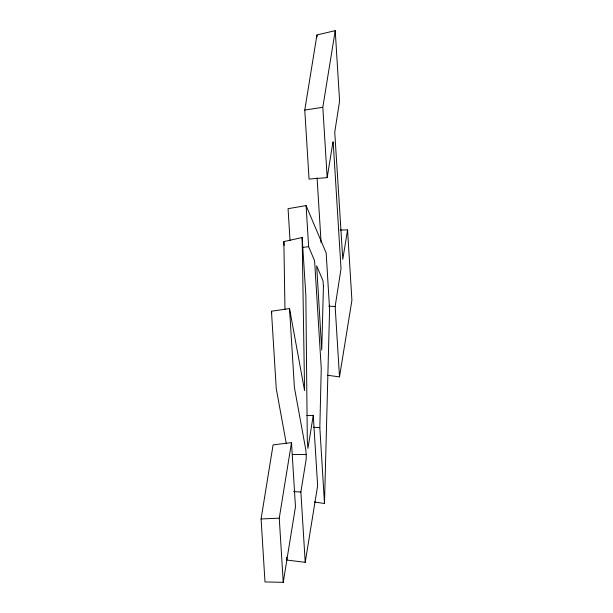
<?xml version="1.0" encoding="UTF-8"?>
<svg xmlns="http://www.w3.org/2000/svg" width="613" height="613" viewBox="0 0 613 613"><rect width="100%" height="100%" fill="white"/><g stroke="black" fill="none" stroke-linecap="round" stroke-linejoin="round"><path stroke-width="0.92" d="M314.377 501.986L324.492 503.495L329.587 309.251L326.177 253.008L306.086 205.6L288.064 208.681L290.033 240.526M324.492 503.495L319.833 427.675L321.258 368.436L314.691 262.31L314.5 260.533L308.63 246.671L306.086 205.6M327.564 375.271L339.502 376.88L335.15 306.515L341.027 268.663L333.188 142.055L332.989 141.726L327.173 177.632L309.044 179.065L304.776 110.079L316.936 34.964L335.227 30.65L339.587 101.015L334.744 132.216L342.79 259.322L347.556 229.898L340.146 230.059M327.173 177.632L322.821 107.275L335.227 30.65M261.084 518.966L273.084 444.885L291.497 442.617L295.466 506.813L283.237 582.35L264.985 581.921L261.084 518.966L279.26 518.154L291.497 442.617M286.685 557.202L286.853 560.037L305.22 562.359L300.868 491.994L306.232 458.846L306.201 454.593L305.818 449.911L294.401 387.462L289.52 308.577L271.459 311.235L276.248 388.573L286.233 443.207M306.791 415.56L313.274 415.361L307.918 448.425L307.312 440.962L305.849 295.42L302.155 237.53L283.857 241.583L284.976 309.412M305.22 562.359L317.634 485.734L313.274 415.361M339.502 376.88L351.916 300.263L347.556 229.898M304.776 110.079L322.821 107.275M302.301 247.468L308.63 246.671M292.416 454.44L306.201 454.593M293.558 491.618L300.868 491.994M328.752 306.132L335.15 306.515M313.427 427.23L319.833 427.675M289.52 308.577L304.569 390.581L302.155 237.53M271.459 311.235L271.804 313.097M283.857 241.583L284.095 245.361M316.936 34.964L317.059 36.849M317.082 177.816L321.097 242.74M279.26 518.154L283.237 582.35M323.449 286.003L321.733 350.023L316.66 265.789L322.905 280.524L323.449 286.003"/></g></svg>
